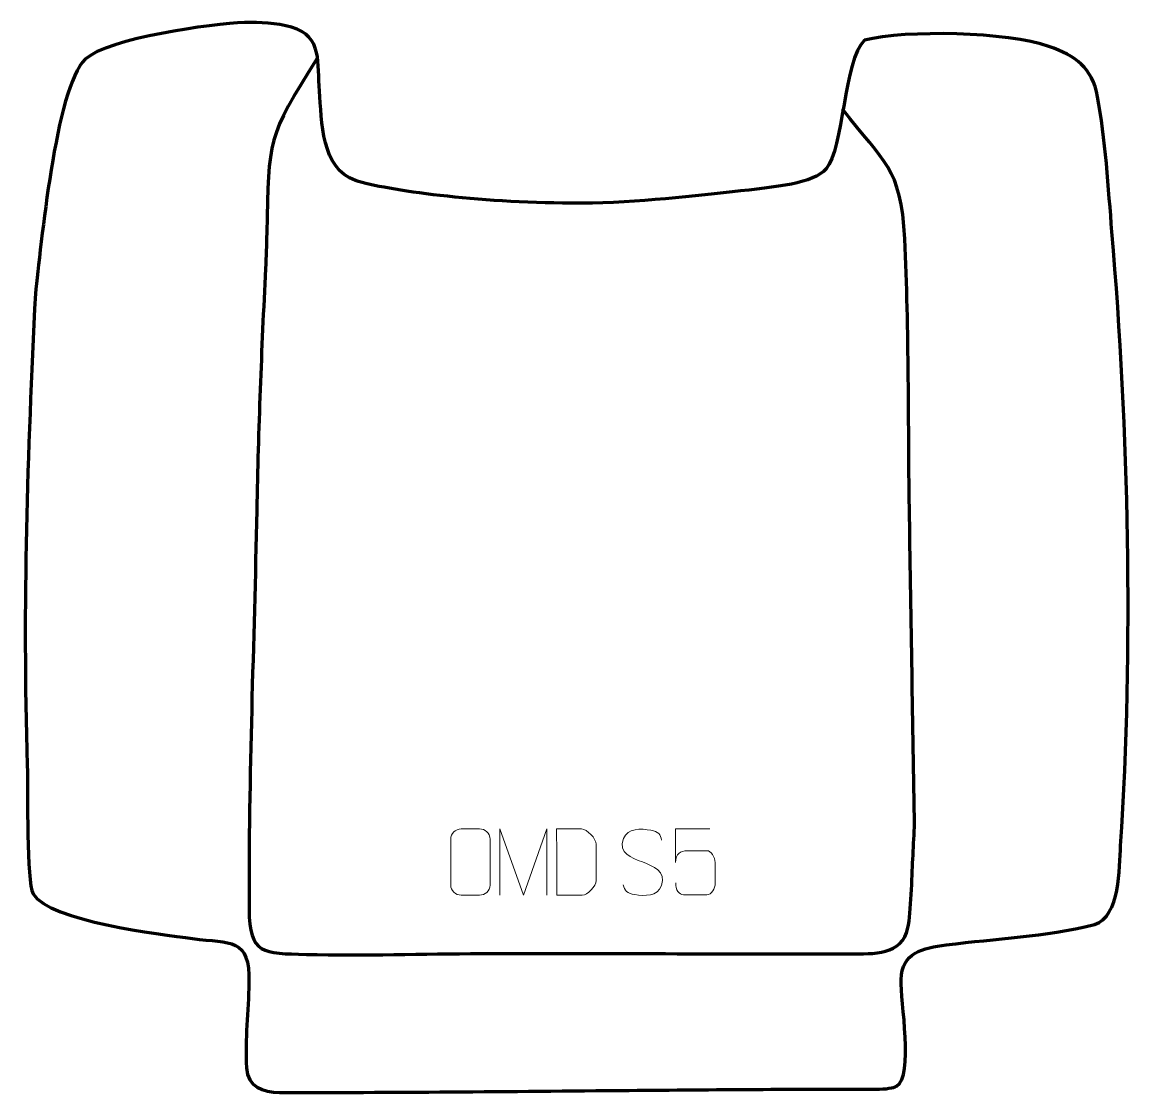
# Model space of a CAD drawing. Header units: millimetres. Extents: x -792 to -372, y 186 to 590.
import ezdxf

# ---------------------------------------------------------------- set-up
doc = ezdxf.new("R2010")
doc.units = ezdxf.units.MM
doc.header["$MEASUREMENT"] = 0
doc.layers.add('layer 2', color=7, linetype='Continuous')
doc.layers.add('layer 3', color=7, linetype='Continuous')

msp = doc.modelspace()

# ---------------------------------------------------------------- linework, layer by layer
at = {"layer": 'layer 2', "color": 140, "lineweight": 158}
msp.add_open_spline([(-680.1105, 576.6189), (-699.5077, 545.9746), (-698.3543, 546.5196), (-699.2876, 510.483), (-699.2876, 510.483), (-699.4024, 506.0479), (-699.543, 501.6347), (-699.7517, 497.2024), (-699.7517, 497.2024), (-701.2863, 466.4127), (-702.4976, 436.678), (-703.0646, 405.8331), (-703.0646, 405.8331), (-704.0155, 355.9842), (-706.2418, 305.2678), (-705.9519, 255.5141), (-705.9519, 255.5141), (-705.8506, 238.1349), (-700.7371, 238.8328), (-684.2963, 238.3692), (-684.2963, 238.3692), (-662.6551, 237.8136), (-640.1147, 238.6155), (-618.3309, 238.6823), (-618.3309, 238.6823), (-571.9663, 238.8066), (-525.5999, 238.5039), (-479.2436, 238.5964), (-479.2436, 238.5964), (-470.3115, 238.6143), (-459.4434, 237.9126), (-457.2823, 248.371), (-457.2823, 248.371), (-456.0465, 254.351), (-455.8007, 267.4786), (-455.4421, 274.2929), (-455.4421, 274.2929), (-455.2301, 278.3182), (-455.0247, 282.3427), (-454.7996, 286.3675), (-454.7996, 286.3675), (-455.4286, 325.3903), (-456.0577, 364.413), (-456.6866, 403.4357), (-456.6866, 403.4357), (-457.2342, 438.061), (-456.758, 473.8887), (-458.5025, 508.3478), (-458.5025, 508.3478), (-459.8932, 535.8181), (-466.3398, 536.727), (-481.8315, 557.2044), (-481.8315, 557.2044), (-481.7098, 557.0435), (-481.9098, 557.309), (-481.9216, 557.3251)], degree=3, knots=[0, 0, 0, 0, 0.06666667, 0.06666667, 0.06666667, 0.06666667, 0.13333333, 0.13333333, 0.13333333, 0.13333333, 0.2, 0.2, 0.2, 0.2, 0.26666667, 0.26666667, 0.26666667, 0.26666667, 0.33333333, 0.33333333, 0.33333333, 0.33333333, 0.4, 0.4, 0.4, 0.4, 0.46666667, 0.46666667, 0.46666667, 0.46666667, 0.53333333, 0.53333333, 0.53333333, 0.53333333, 0.6, 0.6, 0.6, 0.6, 0.66666667, 0.66666667, 0.66666667, 0.66666667, 0.73333333, 0.73333333, 0.73333333, 0.73333333, 0.8, 0.8, 0.8, 0.8, 0.86666667, 0.86666667, 0.86666667, 0.86666667, 1, 1, 1, 1], dxfattribs=at)
at = {"layer": 'layer 3', "color": 242, "lineweight": 158}
msp.add_open_spline([(-786.5995, 487.6819), (-784.5703, 504.88), (-779.0414, 565.6776), (-767.7852, 576.1261), (-767.7852, 576.1261), (-759.2095, 584.0863), (-719.7668, 589.6243), (-707.7078, 589.9305), (-707.7078, 589.9305), (-701.5893, 590.0857), (-695.8439, 589.8173), (-689.9152, 588.1989), (-689.9152, 588.1989), (-677.9833, 584.6452), (-680.2669, 574.5278), (-679.3904, 564.1138), (-679.3904, 564.1138), (-678.5389, 552.9103), (-678.7011, 534.5867), (-665.7971, 530.4013), (-665.7971, 530.4013), (-653.6972, 526.4768), (-619.7364, 522.0272), (-584.3695, 521.7914), (-584.3695, 521.7914), (-563.1178, 521.6497), (-541.2278, 524.1334), (-523.6342, 526.0646), (-523.6342, 526.0646), (-506.3298, 527.964), (-493.0409, 529.2066), (-488.1608, 534.7771), (-488.1608, 534.7771), (-481.5197, 542.3577), (-481.546, 575.8528), (-473.7258, 583.3111), (-473.7258, 583.3111), (-457.9117, 587.298), (-419.5883, 586.4423), (-404.1129, 580.9735), (-404.1129, 580.9735), (-393.8504, 577.3469), (-387.8109, 572.9815), (-385.6978, 561.9638), (-385.6978, 561.9638), (-382.7626, 546.6599), (-381.6107, 527.022), (-380.2647, 510.9742), (-380.2647, 510.9742), (-373.9583, 435.8562), (-372.0448, 354.5269), (-377.0227, 279.3691), (-377.0227, 279.3691), (-377.5137, 271.0976), (-377.1634, 252.6591), (-386.8373, 249.6663), (-386.8373, 249.6663), (-406.2795, 244.8191), (-423.3569, 244.4713), (-442.8008, 241.9532), (-442.8008, 241.9532), (-451.7519, 240.7938), (-459.562, 239.0382), (-459.8663, 228.8718), (-459.8663, 228.8718), (-460.1069, 220.8339), (-454.9473, 192.3771), (-461.5886, 188.6351), (-461.5886, 188.6351), (-462.6971, 188.0106), (-465.5999, 187.5135), (-469.3564, 187.524), (-469.3564, 187.524), (-498.5949, 187.6055), (-530.2996, 187.3625), (-562.476, 187.0708), (-562.476, 187.0708), (-607.3515, 186.664), (-653.1449, 186.1631), (-694.4461, 186.3168), (-694.4461, 186.3168), (-700.6851, 186.34), (-706.4735, 188.2996), (-706.8923, 195.5162), (-706.8923, 195.5162), (-707.547, 206.795), (-706.2323, 216.6355), (-705.9897, 227.6878), (-705.9897, 227.6878), (-705.6157, 244.7309), (-712.7873, 242.4686), (-727.3528, 244.3466), (-727.3528, 244.3466), (-739.6251, 245.929), (-781.0445, 250.9249), (-787.492, 261.2054), (-787.492, 261.2054), (-790.0499, 266.1454), (-789.3835, 299.368), (-789.6487, 309.6881), (-789.6487, 309.6881), (-791.5721, 371.4503), (-789.6642, 425.97), (-786.5995, 487.6819)], degree=3, knots=[0, 0, 0, 0, 0.03703704, 0.03703704, 0.03703704, 0.03703704, 0.07407407, 0.07407407, 0.07407407, 0.07407407, 0.11111111, 0.11111111, 0.11111111, 0.11111111, 0.14814815, 0.14814815, 0.14814815, 0.14814815, 0.18518519, 0.18518519, 0.18518519, 0.18518519, 0.22222222, 0.22222222, 0.22222222, 0.22222222, 0.25925926, 0.25925926, 0.25925926, 0.25925926, 0.2962963, 0.2962963, 0.2962963, 0.2962963, 0.33333333, 0.33333333, 0.33333333, 0.33333333, 0.37037037, 0.37037037, 0.37037037, 0.37037037, 0.40740741, 0.40740741, 0.40740741, 0.40740741, 0.44444444, 0.44444444, 0.44444444, 0.44444444, 0.48148148, 0.48148148, 0.48148148, 0.48148148, 0.51851852, 0.51851852, 0.51851852, 0.51851852, 0.55555556, 0.55555556, 0.55555556, 0.55555556, 0.59259259, 0.59259259, 0.59259259, 0.59259259, 0.62962963, 0.62962963, 0.62962963, 0.62962963, 0.66666667, 0.66666667, 0.66666667, 0.66666667, 0.7037037, 0.7037037, 0.7037037, 0.7037037, 0.74074074, 0.74074074, 0.74074074, 0.74074074, 0.77777778, 0.77777778, 0.77777778, 0.77777778, 0.81481481, 0.81481481, 0.81481481, 0.81481481, 0.85185185, 0.85185185, 0.85185185, 0.85185185, 0.88888889, 0.88888889, 0.88888889, 0.88888889, 0.92592593, 0.92592593, 0.92592593, 0.92592593, 1, 1, 1, 1], dxfattribs=at)
at = {"layer": 'layer 3', "color": 250, "lineweight": 9}
for points, knots in [([(-625.935, 285.6863), (-623.6093, 285.6863), (-621.2832, 285.6863), (-618.9571, 285.6863), (-618.9571, 285.6863), (-617.0105, 285.7219), (-615.0191, 284.2303), (-614.9924, 281.7927), (-614.9924, 281.7927), (-614.9928, 276.0458), (-614.9928, 270.2985), (-614.9924, 264.5508), (-614.9924, 264.5508), (-615.1322, 262.2274), (-616.8094, 260.7478), (-618.9571, 260.737), (-618.9571, 260.737), (-621.289, 260.7374), (-623.6209, 260.7374), (-625.9524, 260.737), (-625.9524, 260.737), (-627.8774, 260.6316), (-629.8495, 262.5161), (-629.8383, 264.5334), (-629.8383, 264.5334), (-629.838, 270.3035), (-629.838, 276.0732), (-629.8383, 281.8425), (-629.8383, 281.8425), (-629.8341, 283.9806), (-628.0874, 285.6998), (-625.935, 285.6863)], [0, 0, 0, 0, 0.11111111, 0.11111111, 0.11111111, 0.11111111, 0.22222222, 0.22222222, 0.22222222, 0.22222222, 0.33333333, 0.33333333, 0.33333333, 0.33333333, 0.44444444, 0.44444444, 0.44444444, 0.44444444, 0.55555556, 0.55555556, 0.55555556, 0.55555556, 0.66666667, 0.66666667, 0.66666667, 0.66666667, 0.77777778, 0.77777778, 0.77777778, 0.77777778, 1, 1, 1, 1]), ([(-611.2579, 260.7309), (-611.2579, 260.7309), (-611.2579, 285.6888), (-611.2579, 285.6888), (-611.2579, 285.6888), (-611.2579, 285.6888), (-602.3328, 260.7309), (-602.3328, 260.7309), (-602.3328, 260.7309), (-602.3328, 260.7309), (-593.5729, 285.6883), (-593.5729, 285.6883), (-593.5729, 285.6883), (-593.5729, 285.6883), (-593.5729, 260.7309), (-593.5729, 260.7309)], [0, 0, 0, 0, 0.2, 0.2, 0.2, 0.2, 0.4, 0.4, 0.4, 0.4, 0.6, 0.6, 0.6, 0.6, 1, 1, 1, 1]), ([(-589.8077, 260.7612), (-587.4759, 260.7616), (-582.5257, 260.7376), (-580.1942, 260.7373), (-580.1942, 260.7373), (-578.2692, 260.6319), (-574.9506, 264.1735), (-574.9618, 266.1908), (-574.9618, 266.1908), (-574.9622, 271.9609), (-574.9622, 274.1306), (-574.9618, 279.8999), (-574.9618, 279.8999), (-574.9661, 282.038), (-578.3406, 285.6981), (-580.493, 285.6846), (-580.493, 285.6846), (-582.8187, 285.6846), (-587.543, 285.6846), (-589.8691, 285.6846), (-589.8691, 285.6846), (-589.8687, 279.9377), (-589.8074, 266.5085), (-589.8077, 260.7612)], [0, 0, 0, 0, 0.14285714, 0.14285714, 0.14285714, 0.14285714, 0.28571429, 0.28571429, 0.28571429, 0.28571429, 0.42857143, 0.42857143, 0.42857143, 0.42857143, 0.57142857, 0.57142857, 0.57142857, 0.57142857, 0.71428571, 0.71428571, 0.71428571, 0.71428571, 1, 1, 1, 1]), ([(-557.5045, 273.2833), (-561.7528, 274.7537), (-566.6609, 276.5495), (-564.6558, 282.0698), (-564.6558, 282.0698), (-563.1523, 286.2097), (-557.9387, 285.8212), (-554.3351, 285.2201), (-554.3351, 285.2201), (-551.4745, 284.7429), (-550.6098, 283.5297), (-550.2992, 281.4456)], [0, 0, 0, 0, 0.25, 0.25, 0.25, 0.25, 0.5, 0.5, 0.5, 0.5, 1, 1, 1, 1]), ([(-532.1104, 285.738), (-532.1104, 285.738), (-544.9621, 285.738), (-544.9621, 285.738), (-544.9621, 285.738), (-544.9618, 281.5074), (-544.9618, 277.2765), (-544.9621, 273.0453), (-544.9621, 273.0453), (-544.9624, 276.3554), (-543.3314, 277.4272), (-540.5194, 277.4877), (-540.5194, 277.4877), (-538.0798, 277.488), (-535.6403, 277.488), (-533.2011, 277.4877), (-533.2011, 277.4877), (-531.5513, 277.4945), (-530.0764, 275.114), (-530.0479, 273.0453), (-530.0479, 273.0453), (-530.0482, 270.458), (-530.0482, 267.8704), (-530.0479, 265.2827), (-530.0479, 265.2827), (-530.0017, 263.3233), (-531.5011, 260.887), (-533.127, 260.8285), (-533.127, 260.8285), (-535.0835, 260.8288), (-539.9785, 260.8288), (-541.9355, 260.8285), (-541.9355, 260.8285), (-543.781, 260.8197), (-544.8881, 262.7845), (-544.9089, 265.3356)], [0, 0, 0, 0, 0.1, 0.1, 0.1, 0.1, 0.2, 0.2, 0.2, 0.2, 0.3, 0.3, 0.3, 0.3, 0.4, 0.4, 0.4, 0.4, 0.5, 0.5, 0.5, 0.5, 0.6, 0.6, 0.6, 0.6, 0.7, 0.7, 0.7, 0.7, 0.8, 0.8, 0.8, 0.8, 1, 1, 1, 1]), ([(-557.5045, 273.2832), (-553.4859, 271.6365), (-548.4564, 269.7482), (-550.2904, 264.3879), (-550.2904, 264.3879), (-551.7502, 260.1215), (-556.661, 260.3782), (-560.3871, 260.9329), (-560.3871, 260.9329), (-563.1371, 261.3427), (-564.358, 262.5562), (-564.736, 264.6684)], [0, 0, 0, 0, 0.25, 0.25, 0.25, 0.25, 0.5, 0.5, 0.5, 0.5, 1, 1, 1, 1])]:
    msp.add_open_spline(points, degree=3, knots=knots, dxfattribs=at)

doc.saveas('drawing.dxf')
